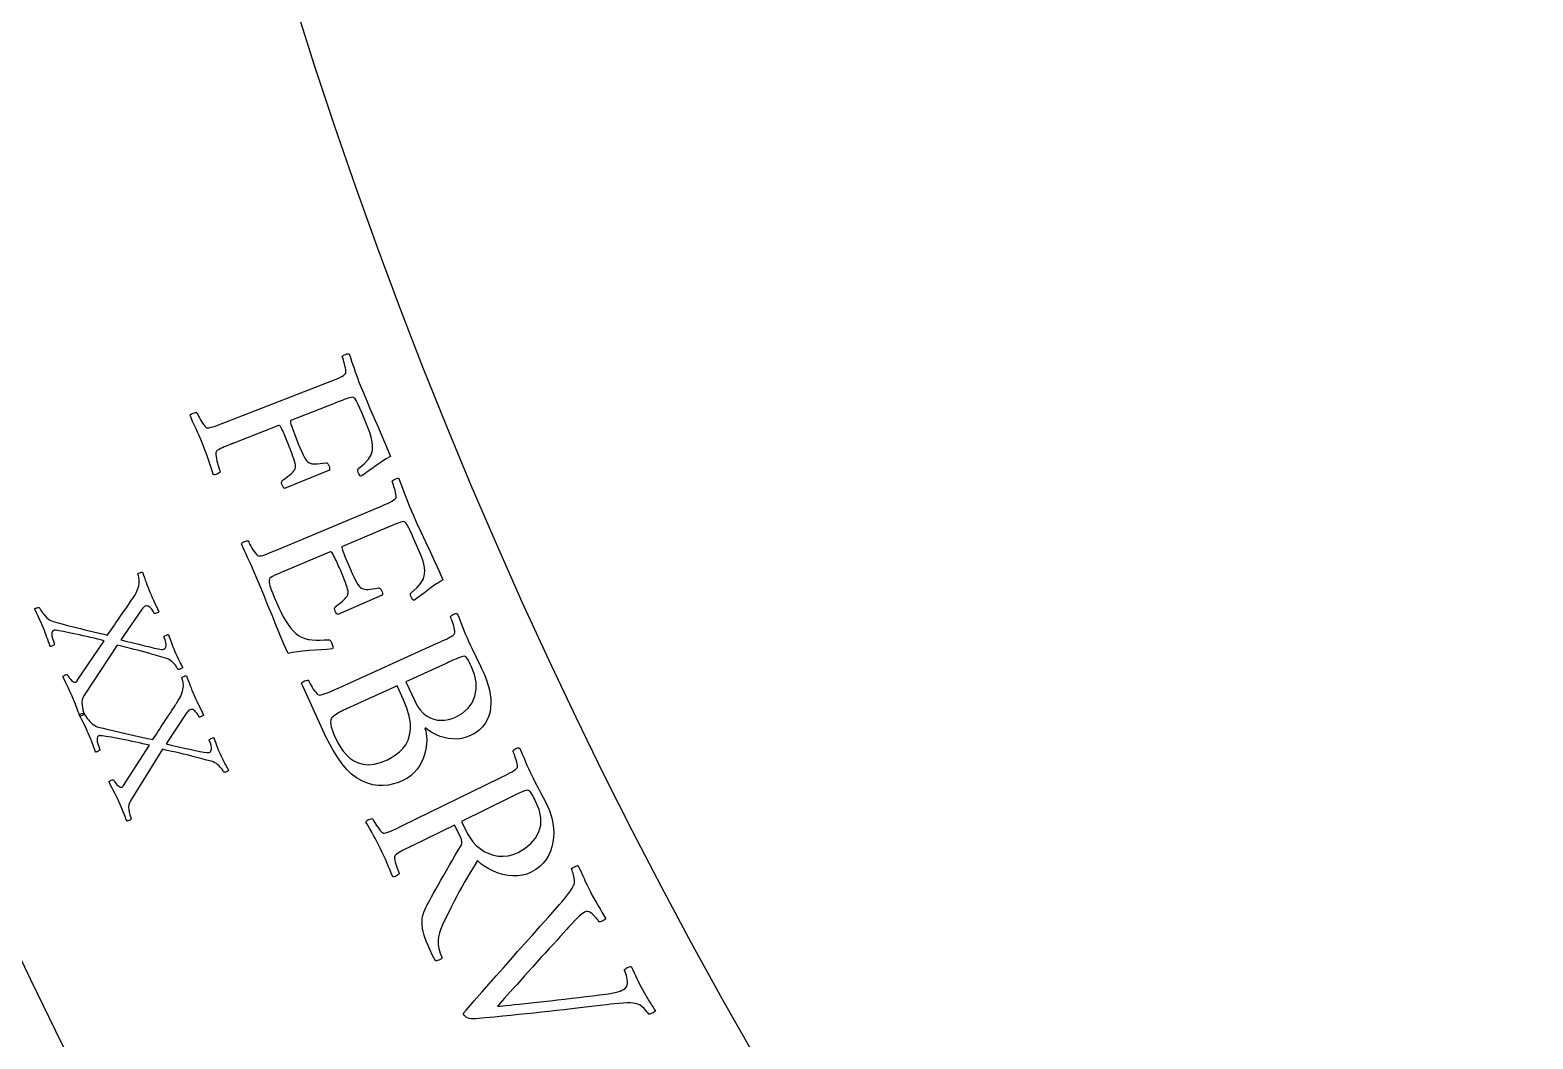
# Model space of a CAD drawing. Header units: millimetres. Extents: x -76 to 76, y -76 to 86.
# Drawn here: x -51.59 to -36.86, y -25.39 to -15.51 of the extents above; entities that cross this region are included whole.
import ezdxf

# ---------------------------------------------------------------- set-up
doc = ezdxf.new("R2010")
doc.units = ezdxf.units.MM
for name, color, linetype in [('CUT_OUTER', 1, 'Continuous'), ('ENGRAVE', 7, 'Continuous'), ('TEXT', 5, 'Continuous')]:
    doc.layers.add(name, color=color, linetype=linetype)

msp = doc.modelspace()

# ---------------------------------------------------------------- linework, layer by layer
at = {"layer": 'CUT_OUTER'}
msp.add_arc((0.0001, -0.0001), 75.9999, 179.913117, 0.0001, dxfattribs=at)
at = {"layer": 'ENGRAVE'}
for radius in [74.48, 74.48, 72.485, 68.78, 68.78, 65.854, 60.42, 60.42, 57.228, 51.3, 51.3]:
    msp.add_circle((0, 0), radius, dxfattribs=at)
at = {"layer": 'TEXT'}
for points in [[(-48.3682, -18.9563), (-48.3352, -19.039), (-48.2995, -19.1254), (-48.2611, -19.2154), (-48.2201, -19.3091), (-48.1782, -19.4042), (-48.1376, -19.4984), (-48.0981, -19.5917), (-48.0599, -19.6841), (-48.1005, -19.7081), (-48.1389, -19.7322), (-48.1752, -19.7564), (-48.2094, -19.7808), (-48.2428, -19.8053), (-48.277, -19.8297), (-48.3118, -19.8542), (-48.3474, -19.8785), (-48.3554, -19.8738), (-48.3628, -19.8664), (-48.3696, -19.8563), (-48.3756, -19.8436), (-48.3801, -19.8297), (-48.3811, -19.8184), (-48.3785, -19.8098), (-48.3724, -19.8039), (-48.317, -19.7571), (-48.2759, -19.7118), (-48.2491, -19.668), (-48.2367, -19.6256), (-48.2343, -19.5835), (-48.2379, -19.5404), (-48.2474, -19.4963), (-48.2629, -19.4512), (-48.3416, -19.2546), (-48.3451, -19.2461), (-48.3499, -19.2348), (-48.3559, -19.2206), (-48.3633, -19.2035), (-48.3715, -19.1854), (-48.3798, -19.168), (-48.3884, -19.1514), (-48.3972, -19.1356), (-48.4058, -19.122), (-48.414, -19.1124), (-48.4216, -19.1066), (-48.4288, -19.1046), (-48.4429, -19.1066), (-48.4585, -19.1099), (-48.4756, -19.1147), (-48.4943, -19.121), (-48.5138, -19.1281), (-48.5335, -19.1354), (-48.5535, -19.1431), (-48.5738, -19.151), (-48.5817, -19.1541), (-48.5887, -19.1569), (-48.5949, -19.1593), (-48.6001, -19.1614), (-49.036, -19.3332), (-49.0395, -19.3368), (-49.0407, -19.344), (-49.0394, -19.3546), (-49.0357, -19.3688), (-49.0305, -19.3851), (-49.0246, -19.4022), (-49.0181, -19.42), (-49.0109, -19.4386), (-48.9627, -19.5597), (-48.9467, -19.5988), (-48.9319, -19.633), (-48.9184, -19.6625), (-48.9061, -19.687), (-48.8943, -19.7073), (-48.8822, -19.7239), (-48.8699, -19.7367), (-48.8574, -19.7459), (-48.8439, -19.7521), (-48.8288, -19.7563), (-48.8121, -19.7585), (-48.7938, -19.7587), (-48.7732, -19.7574), (-48.7495, -19.7552), (-48.7226, -19.752), (-48.6927, -19.7479), (-48.6842, -19.7479), (-48.6763, -19.7523), (-48.6691, -19.7611), (-48.6626, -19.7742), (-48.658, -19.7876), (-48.6557, -19.7996), (-48.6558, -19.8101), (-48.6582, -19.8191), (-49.0968, -19.9978), (-49.1034, -19.9935), (-49.1098, -19.9864), (-49.1159, -19.9765), (-49.1219, -19.9636), (-49.1261, -19.9502), (-49.1271, -19.9387), (-49.125, -19.929), (-49.1197, -19.9211), (-49.0918, -19.9006), (-49.0683, -19.8826), (-49.049, -19.8673), (-49.0341, -19.8546), (-49.0225, -19.8439), (-49.0132, -19.8344), (-49.0061, -19.8262), (-49.0012, -19.8192), (-48.9979, -19.8127), (-48.9951, -19.806), (-48.993, -19.799), (-48.9915, -19.7918), (-48.9903, -19.7821), (-48.9914, -19.7689), (-48.9947, -19.7522), (-49.0004, -19.7319), (-49.0076, -19.7093), (-49.0154, -19.6859), (-49.024, -19.6615), (-49.0333, -19.6361), (-49.0428, -19.6108), (-49.0522, -19.5862), (-49.0615, -19.5624), (-49.0705, -19.5394), (-49.077, -19.5235), (-49.084, -19.5065), (-49.0915, -19.4886), (-49.0996, -19.4697), (-49.1079, -19.451), (-49.1159, -19.4338), (-49.1237, -19.4181), (-49.1312, -19.4038), (-49.1385, -19.3922), (-49.1454, -19.3846), (-49.1519, -19.381), (-49.1581, -19.3813), (-49.5963, -19.5541), (-49.5999, -19.5555), (-49.6035, -19.557), (-49.6071, -19.5584), (-49.6107, -19.5598), (-49.6143, -19.5612), (-49.6179, -19.5626), (-49.6215, -19.564), (-49.6251, -19.5655), (-49.6473, -19.5743), (-49.6684, -19.5829), (-49.6883, -19.5912), (-49.7072, -19.5992), (-49.7246, -19.6072), (-49.74, -19.6153), (-49.7534, -19.6235), (-49.765, -19.6318), (-49.769, -19.6387), (-49.771, -19.6498), (-49.7709, -19.6652), (-49.7689, -19.6849), (-49.7653, -19.7068), (-49.7607, -19.7291), (-49.7552, -19.7516), (-49.7486, -19.7745), (-49.742, -19.7955), (-49.7365, -19.8126), (-49.7321, -19.8258), (-49.7287, -19.835), (-49.733, -19.8405), (-49.7395, -19.8459), (-49.7481, -19.8514), (-49.7588, -19.8568), (-49.7699, -19.8611), (-49.7797, -19.8634), (-49.7883, -19.8636), (-49.7956, -19.8617), (-49.8079, -19.8242), (-49.8205, -19.786), (-49.8336, -19.7471), (-49.8471, -19.7075), (-49.8609, -19.6681), (-49.8746, -19.63), (-49.8883, -19.5931), (-49.9021, -19.5574), (-49.9181, -19.5176), (-49.9339, -19.4803), (-49.9496, -19.4456), (-49.9652, -19.4134), (-49.9804, -19.3819), (-49.9952, -19.3494), (-50.0094, -19.3159), (-50.0232, -19.2812), (-50.0191, -19.2749), (-50.0127, -19.2692), (-50.0039, -19.2642), (-49.9929, -19.2598), (-49.9814, -19.2565), (-49.9714, -19.2547), (-49.9629, -19.2543), (-49.956, -19.2553), (-49.9524, -19.264), (-49.9471, -19.2755), (-49.9403, -19.2899), (-49.9318, -19.3072), (-49.9222, -19.3255), (-49.9121, -19.343), (-49.9013, -19.3598), (-49.89, -19.3758), (-49.879, -19.3894), (-49.8694, -19.3987), (-49.861, -19.4039), (-49.8539, -19.4049), (-49.8367, -19.4032), (-49.8179, -19.3996), (-49.7974, -19.3941), (-49.7753, -19.3868), (-49.7518, -19.3783), (-49.7275, -19.3692), (-49.7024, -19.3597), (-49.6765, -19.3497), (-48.6762, -18.9601), (-48.6502, -18.9499), (-48.6251, -18.9398), (-48.6007, -18.9299), (-48.5771, -18.9201), (-48.5553, -18.9104), (-48.5361, -18.9004), (-48.5196, -18.8904), (-48.5057, -18.8801), (-48.5002, -18.8743), (-48.4971, -18.8649), (-48.4965, -18.8519), (-48.4983, -18.8353), (-48.5016, -18.8167), (-48.5055, -18.7979), (-48.5101, -18.7788), (-48.5152, -18.7594), (-48.5204, -18.7415), (-48.5248, -18.7266), (-48.5285, -18.7149), (-48.5316, -18.7063), (-48.5271, -18.7009), (-48.5205, -18.6956), (-48.5119, -18.6904), (-48.5011, -18.6851), (-48.49, -18.6809), (-48.4802, -18.6787), (-48.4716, -18.6785), (-48.4644, -18.6804), (-48.4521, -18.716), (-48.4401, -18.7513), (-48.4283, -18.7864), (-48.4167, -18.8212), (-48.4051, -18.8557), (-48.3932, -18.8897), (-48.3809, -18.9232), (-48.3682, -18.9563)], [(-47.8733, -20.1735), (-47.8382, -20.2553), (-47.8003, -20.3408), (-47.7597, -20.4299), (-47.7163, -20.5225), (-47.6721, -20.6165), (-47.6291, -20.7096), (-47.5873, -20.8019), (-47.5467, -20.8933), (-47.5866, -20.9183), (-47.6245, -20.9434), (-47.6602, -20.9685), (-47.6937, -20.9938), (-47.7265, -21.0191), (-47.76, -21.0444), (-47.7942, -21.0697), (-47.8292, -21.0949), (-47.8373, -21.0904), (-47.8449, -21.0832), (-47.8519, -21.0733), (-47.8583, -21.0607), (-47.8631, -21.0469), (-47.8644, -21.0357), (-47.862, -21.0271), (-47.8561, -21.021), (-47.8018, -20.9728), (-47.7619, -20.9265), (-47.7362, -20.882), (-47.7249, -20.8393), (-47.7236, -20.7972), (-47.7283, -20.7542), (-47.7389, -20.7103), (-47.7555, -20.6656), (-47.8392, -20.4711), (-47.8429, -20.4627), (-47.8479, -20.4515), (-47.8544, -20.4374), (-47.8622, -20.4206), (-47.8708, -20.4026), (-47.8796, -20.3855), (-47.8886, -20.3691), (-47.8977, -20.3535), (-47.9067, -20.3402), (-47.9151, -20.3307), (-47.9229, -20.3251), (-47.9301, -20.3234), (-47.9442, -20.3257), (-47.9597, -20.3294), (-47.9767, -20.3346), (-47.9952, -20.3414), (-48.0145, -20.3489), (-48.034, -20.3568), (-48.0538, -20.3649), (-48.0739, -20.3733), (-48.0817, -20.3767), (-48.0887, -20.3796), (-48.0948, -20.3822), (-48.0999, -20.3844), (-48.5313, -20.5672), (-48.5348, -20.5709), (-48.5358, -20.5781), (-48.5342, -20.5887), (-48.5302, -20.6028), (-48.5245, -20.619), (-48.5182, -20.6359), (-48.5112, -20.6536), (-48.5036, -20.672), (-48.4523, -20.7918), (-48.4354, -20.8305), (-48.4197, -20.8643), (-48.4054, -20.8934), (-48.3925, -20.9176), (-48.3802, -20.9376), (-48.3677, -20.9539), (-48.3551, -20.9664), (-48.3423, -20.9752), (-48.3287, -20.9811), (-48.3135, -20.985), (-48.2968, -20.9868), (-48.2785, -20.9865), (-48.2579, -20.9846), (-48.2342, -20.9818), (-48.2075, -20.978), (-48.1776, -20.9731), (-48.1691, -20.9729), (-48.1612, -20.9771), (-48.1538, -20.9856), (-48.1469, -20.9986), (-48.142, -21.0119), (-48.1394, -21.0238), (-48.1392, -21.0343), (-48.1414, -21.0434), (-48.5754, -21.2331), (-48.5821, -21.2291), (-48.5886, -21.2221), (-48.595, -21.2123), (-48.6012, -21.1996), (-48.6058, -21.1863), (-48.6071, -21.1748), (-48.6052, -21.1651), (-48.6001, -21.1571), (-48.5728, -21.1358), (-48.5497, -21.1173), (-48.5309, -21.1015), (-48.5163, -21.0884), (-48.5049, -21.0774), (-48.4958, -21.0677), (-48.489, -21.0593), (-48.4843, -21.0522), (-48.4811, -21.0456), (-48.4785, -21.0388), (-48.4766, -21.0318), (-48.4753, -21.0245), (-48.4743, -21.0149), (-48.4757, -21.0017), (-48.4795, -20.985), (-48.4857, -20.9649), (-48.4934, -20.9425), (-48.5019, -20.9192), (-48.5111, -20.8951), (-48.521, -20.87), (-48.5312, -20.8449), (-48.5412, -20.8205), (-48.551, -20.797), (-48.5607, -20.7742), (-48.5675, -20.7584), (-48.5749, -20.7417), (-48.5829, -20.724), (-48.5915, -20.7053), (-48.6002, -20.6868), (-48.6087, -20.6698), (-48.6169, -20.6543), (-48.6248, -20.6402), (-48.6323, -20.6288), (-48.6394, -20.6214), (-48.646, -20.6179), (-48.6522, -20.6184), (-49.093, -20.8053), (-49.0957, -20.8064), (-49.099, -20.8078), (-49.1028, -20.8094), (-49.1072, -20.8113), (-49.125, -20.8189), (-49.145, -20.8277), (-49.1674, -20.8376), (-49.1921, -20.8486), (-49.2149, -20.8596), (-49.2316, -20.8692), (-49.2422, -20.8775), (-49.2468, -20.8845), (-49.2489, -20.9003), (-49.2488, -20.9167), (-49.2466, -20.9338), (-49.2421, -20.9515), (-49.2352, -20.9719), (-49.2258, -20.9971), (-49.2138, -21.0269), (-49.1993, -21.0615), (-49.1512, -21.1735), (-49.1323, -21.2146), (-49.1114, -21.2545), (-49.0885, -21.2931), (-49.0636, -21.3306), (-49.0378, -21.3649), (-49.012, -21.3943), (-48.9862, -21.4187), (-48.9605, -21.4382), (-48.9308, -21.456), (-48.8988, -21.4691), (-48.8644, -21.4777), (-48.8276, -21.4816), (-48.789, -21.4828), (-48.7492, -21.4831), (-48.7083, -21.4825), (-48.6661, -21.481), (-48.6582, -21.4821), (-48.6508, -21.4869), (-48.6439, -21.4955), (-48.6374, -21.5077), (-48.6297, -21.5276), (-48.6253, -21.5447), (-48.6242, -21.559), (-48.6265, -21.5706), (-48.6818, -21.5749), (-48.7388, -21.5791), (-48.7977, -21.5832), (-48.8584, -21.5871), (-48.9174, -21.5918), (-48.971, -21.5982), (-49.0193, -21.6063), (-49.0623, -21.6161), (-49.1032, -21.5222), (-49.1432, -21.4282), (-49.1824, -21.3342), (-49.2206, -21.2402), (-49.2599, -21.1433), (-49.3021, -21.0405), (-49.3472, -20.932), (-49.3952, -20.8177), (-49.4121, -20.7781), (-49.4286, -20.7408), (-49.4445, -20.7058), (-49.4601, -20.673), (-49.4753, -20.641), (-49.4903, -20.6082), (-49.505, -20.5746), (-49.5196, -20.5402), (-49.5156, -20.5338), (-49.5093, -20.5279), (-49.5007, -20.5227), (-49.4898, -20.518), (-49.4784, -20.5144), (-49.4684, -20.5124), (-49.46, -20.5117), (-49.453, -20.5126), (-49.4492, -20.5212), (-49.4436, -20.5326), (-49.4364, -20.5468), (-49.4275, -20.5638), (-49.4175, -20.5819), (-49.4069, -20.5992), (-49.3957, -20.6157), (-49.384, -20.6314), (-49.3727, -20.6447), (-49.3628, -20.6538), (-49.3543, -20.6588), (-49.3471, -20.6596), (-49.3301, -20.6574), (-49.3114, -20.6534), (-49.291, -20.6474), (-49.269, -20.6395), (-49.2458, -20.6304), (-49.2218, -20.6207), (-49.1969, -20.6106), (-49.1712, -20.5999), (-48.1811, -20.1851), (-48.1554, -20.1743), (-48.1305, -20.1636), (-48.1064, -20.153), (-48.0831, -20.1427), (-48.0615, -20.1323), (-48.0426, -20.1219), (-48.0263, -20.1114), (-48.0127, -20.1009), (-48.0073, -20.0949), (-48.0045, -20.0855), (-48.0042, -20.0724), (-48.0064, -20.0559), (-48.0102, -20.0374), (-48.0146, -20.0187), (-48.0196, -19.9997), (-48.0253, -19.9804), (-48.0308, -19.9626), (-48.0357, -19.9479), (-48.0397, -19.9363), (-48.043, -19.9278), (-48.0386, -19.9223), (-48.0322, -19.9168), (-48.0237, -19.9113), (-48.0131, -19.9058), (-48.002, -19.9013), (-47.9922, -19.8989), (-47.9837, -19.8985), (-47.9764, -19.9001), (-47.9632, -19.9354), (-47.9503, -19.9704), (-47.9377, -20.0052), (-47.9252, -20.0397), (-47.9128, -20.0739), (-47.8999, -20.1076), (-47.8868, -20.1408), (-47.8733, -20.1735)], [(-50.4174, -21.014), (-50.4058, -21.0415), (-50.3943, -21.0677), (-50.383, -21.0925), (-50.3719, -21.1161), (-50.361, -21.1389), (-50.3503, -21.1616), (-50.3397, -21.1841), (-50.3293, -21.2064), (-50.3327, -21.2095), (-50.3378, -21.2128), (-50.3447, -21.2163), (-50.3533, -21.2202), (-50.3618, -21.2233), (-50.3682, -21.2246), (-50.3726, -21.2242), (-50.3749, -21.222), (-50.3777, -21.2159), (-50.3817, -21.2087), (-50.3866, -21.2004), (-50.3927, -21.1909), (-50.3995, -21.1811), (-50.4071, -21.1721), (-50.4152, -21.1638), (-50.424, -21.1562), (-50.4332, -21.1505), (-50.4427, -21.1476), (-50.4525, -21.1476), (-50.4627, -21.1504), (-50.4716, -21.1555), (-50.4809, -21.1636), (-50.4906, -21.1745), (-50.5007, -21.1884), (-50.7012, -21.4816), (-50.6408, -21.4962), (-50.5821, -21.5106), (-50.5252, -21.5248), (-50.4699, -21.5386), (-50.4187, -21.5512), (-50.3739, -21.5613), (-50.3355, -21.5691), (-50.3034, -21.5745), (-50.2985, -21.5749), (-50.2939, -21.5748), (-50.2895, -21.5742), (-50.2853, -21.5732), (-50.2816, -21.572), (-50.2787, -21.571), (-50.2767, -21.5703), (-50.2755, -21.5699), (-50.2703, -21.5663), (-50.2657, -21.5601), (-50.2616, -21.5515), (-50.2583, -21.5404), (-50.2573, -21.5256), (-50.2604, -21.5059), (-50.2678, -21.4813), (-50.2793, -21.4518), (-50.2784, -21.4489), (-50.2752, -21.4456), (-50.2697, -21.442), (-50.2619, -21.4379), (-50.2536, -21.4342), (-50.2463, -21.4315), (-50.24, -21.4298), (-50.2349, -21.4291), (-50.2271, -21.4517), (-50.2197, -21.473), (-50.2127, -21.493), (-50.2062, -21.5116), (-50.1995, -21.53), (-50.1922, -21.5491), (-50.1842, -21.569), (-50.1755, -21.5896), (-50.1631, -21.6179), (-50.1513, -21.6436), (-50.1401, -21.6669), (-50.1294, -21.6876), (-50.1196, -21.7063), (-50.1107, -21.7233), (-50.1028, -21.7387), (-50.0958, -21.7523), (-50.0989, -21.7554), (-50.1033, -21.7586), (-50.1091, -21.7621), (-50.1161, -21.7658), (-50.1236, -21.7689), (-50.1305, -21.7704), (-50.1369, -21.7705), (-50.1428, -21.7691), (-50.1449, -21.7649), (-50.1484, -21.7588), (-50.1534, -21.7507), (-50.1599, -21.7405), (-50.1678, -21.7293), (-50.1771, -21.718), (-50.1879, -21.7066), (-50.2001, -21.6951), (-50.2137, -21.6843), (-50.2286, -21.6749), (-50.245, -21.6669), (-50.2627, -21.6603), (-50.309, -21.6472), (-50.3522, -21.6349), (-50.3921, -21.6233), (-50.4289, -21.6126), (-50.4642, -21.6025), (-50.4995, -21.5927), (-50.535, -21.5832), (-50.5704, -21.5741), (-50.6076, -21.5649), (-50.6481, -21.5549), (-50.6919, -21.5442), (-50.7391, -21.5328), (-51.0639, -22.03), (-51.0739, -22.0492), (-51.0802, -22.0703), (-51.0828, -22.0934), (-51.0818, -22.1185), (-51.0783, -22.1436), (-51.0734, -22.167), (-51.0672, -22.1886), (-51.0596, -22.2084), (-51.0625, -22.2121), (-51.0672, -22.2157), (-51.0735, -22.2193), (-51.0815, -22.2227), (-51.0894, -22.2256), (-51.0957, -22.2277), (-51.1002, -22.2289), (-51.103, -22.2292), (-51.1111, -22.2064), (-51.1186, -22.1852), (-51.1255, -22.1656), (-51.1318, -22.1476), (-51.1384, -22.1297), (-51.146, -22.11), (-51.1546, -22.0888), (-51.1644, -22.0658), (-51.1781, -22.0344), (-51.1912, -22.0052), (-51.2036, -21.9782), (-51.2155, -21.9535), (-51.2275, -21.9288), (-51.2405, -21.902), (-51.2545, -21.8732), (-51.2695, -21.8423), (-51.2667, -21.8379), (-51.2621, -21.8335), (-51.2555, -21.8293), (-51.2469, -21.8252), (-51.2385, -21.8221), (-51.2321, -21.8208), (-51.2277, -21.8212), (-51.2253, -21.8235), (-51.2226, -21.8289), (-51.2188, -21.8355), (-51.2137, -21.8433), (-51.2074, -21.8524), (-51.2001, -21.8618), (-51.1924, -21.8706), (-51.184, -21.8788), (-51.1751, -21.8864), (-51.1662, -21.8925), (-51.1578, -21.8959), (-51.1499, -21.8967), (-51.1425, -21.895), (-51.1408, -21.8941), (-51.139, -21.8928), (-51.137, -21.8911), (-51.1348, -21.8889), (-51.1328, -21.8865), (-51.131, -21.8842), (-51.1296, -21.8819), (-51.1285, -21.8796), (-50.8654, -21.4898), (-50.8964, -21.4821), (-50.929, -21.4742), (-50.9632, -21.4661), (-50.999, -21.4579), (-51.0353, -21.4496), (-51.0712, -21.4415), (-51.1067, -21.4336), (-51.1418, -21.4258), (-51.1756, -21.4184), (-51.2072, -21.4117), (-51.2367, -21.4057), (-51.264, -21.4005), (-51.2882, -21.396), (-51.3083, -21.3924), (-51.3243, -21.3896), (-51.3363, -21.3877), (-51.3384, -21.3875), (-51.3411, -21.3874), (-51.3442, -21.3871), (-51.3478, -21.3869), (-51.3516, -21.3869), (-51.3555, -21.3873), (-51.3594, -21.3882), (-51.3633, -21.3896), (-51.3696, -21.3942), (-51.3742, -21.4021), (-51.3771, -21.4132), (-51.3782, -21.4276), (-51.3768, -21.4457), (-51.3718, -21.4679), (-51.3634, -21.4943), (-51.3515, -21.5248), (-51.3545, -21.5286), (-51.359, -21.5324), (-51.3652, -21.5363), (-51.3729, -21.5404), (-51.3807, -21.5438), (-51.3868, -21.546), (-51.3914, -21.5469), (-51.3945, -21.5466), (-51.402, -21.5244), (-51.4097, -21.502), (-51.4175, -21.4794), (-51.4256, -21.4567), (-51.4338, -21.4341), (-51.4422, -21.4117), (-51.4508, -21.3897), (-51.4597, -21.3681), (-51.4719, -21.3389), (-51.4836, -21.3121), (-51.4946, -21.2876), (-51.505, -21.2654), (-51.5152, -21.2442), (-51.5256, -21.2226), (-51.5364, -21.2006), (-51.5473, -21.1783), (-51.5433, -21.1752), (-51.538, -21.1724), (-51.5312, -21.1698), (-51.5231, -21.1674), (-51.5151, -21.1655), (-51.5089, -21.1641), (-51.5044, -21.1634), (-51.5016, -21.1632), (-51.4992, -21.1679), (-51.4949, -21.1756), (-51.4884, -21.1863), (-51.48, -21.2), (-51.4697, -21.2153), (-51.4581, -21.2306), (-51.4449, -21.2461), (-51.4304, -21.2616), (-51.4148, -21.2759), (-51.3986, -21.2874), (-51.3818, -21.2962), (-51.3643, -21.3024), (-51.3151, -21.3156), (-51.2681, -21.3281), (-51.2233, -21.3398), (-51.1806, -21.3508), (-51.139, -21.3612), (-51.0973, -21.3715), (-51.0556, -21.3817), (-51.0138, -21.3916), (-50.9711, -21.4018), (-50.9267, -21.4124), (-50.8805, -21.4235), (-50.8326, -21.4352), (-50.8214, -21.4195), (-50.8091, -21.4019), (-50.7957, -21.3823), (-50.7811, -21.3607), (-50.7657, -21.3379), (-50.7499, -21.3147), (-50.7337, -21.2912), (-50.717, -21.2672), (-50.7005, -21.2434), (-50.6846, -21.2204), (-50.6693, -21.198), (-50.6546, -21.1765), (-50.6408, -21.1562), (-50.6284, -21.1379), (-50.6172, -21.1215), (-50.6073, -21.107), (-50.5992, -21.0952), (-50.5935, -21.0867), (-50.59, -21.0817), (-50.5888, -21.08), (-50.5745, -21.0595), (-50.5622, -21.0402), (-50.5519, -21.0221), (-50.5438, -21.0052), (-50.5371, -20.9885), (-50.5315, -20.9709), (-50.5269, -20.9526), (-50.5234, -20.9334), (-50.5218, -20.9205), (-50.5215, -20.9072), (-50.5223, -20.8936), (-50.5242, -20.8797), (-50.5268, -20.8665), (-50.5295, -20.8551), (-50.5323, -20.8454), (-50.5352, -20.8375), (-50.5351, -20.8343), (-50.5323, -20.8308), (-50.5269, -20.8272), (-50.5187, -20.8234), (-50.5098, -20.8202), (-50.5022, -20.8184), (-50.4958, -20.8181), (-50.4907, -20.8192), (-50.4804, -20.8467), (-50.471, -20.8721), (-50.4625, -20.8955), (-50.4549, -20.917), (-50.4473, -20.9384), (-50.4385, -20.9617), (-50.4285, -20.9869), (-50.4174, -21.014)], [(-47.1453, -21.8084), (-47.1288, -21.8469), (-47.1142, -21.8869), (-47.1015, -21.9286), (-47.0907, -21.9718), (-47.0825, -22.0156), (-47.0777, -22.0588), (-47.0763, -22.1017), (-47.0782, -22.144), (-47.0843, -22.1854), (-47.0951, -22.2252), (-47.1108, -22.2634), (-47.1312, -22.3002), (-47.1573, -22.3345), (-47.1899, -22.3657), (-47.229, -22.3937), (-47.2746, -22.4185), (-47.3178, -22.4359), (-47.3613, -22.4473), (-47.4052, -22.4527), (-47.4494, -22.4521), (-47.4927, -22.4469), (-47.5335, -22.4384), (-47.572, -22.4266), (-47.6081, -22.4116), (-47.6408, -22.395), (-47.6691, -22.3786), (-47.693, -22.3624), (-47.7126, -22.3465), (-47.7161, -22.345), (-47.7189, -22.3452), (-47.7208, -22.3471), (-47.7219, -22.3508), (-47.7144, -22.3737), (-47.7089, -22.3997), (-47.7056, -22.4289), (-47.7043, -22.4611), (-47.7054, -22.4954), (-47.7094, -22.5309), (-47.7162, -22.5676), (-47.7257, -22.6055), (-47.7385, -22.6434), (-47.7549, -22.6799), (-47.7749, -22.7152), (-47.7985, -22.7493), (-47.826, -22.781), (-47.8576, -22.8094), (-47.8932, -22.8344), (-47.933, -22.856), (-47.9819, -22.8768), (-48.0311, -22.8925), (-48.0806, -22.9031), (-48.1304, -22.9086), (-48.1809, -22.9081), (-48.2326, -22.9004), (-48.2856, -22.8855), (-48.3399, -22.8634), (-48.392, -22.8339), (-48.442, -22.7955), (-48.4899, -22.7482), (-48.5357, -22.6919), (-48.5789, -22.6305), (-48.6187, -22.5679), (-48.6552, -22.5042), (-48.6885, -22.4392), (-48.9302, -21.9071), (-48.9265, -21.9005), (-48.9204, -21.8945), (-48.9119, -21.889), (-48.9011, -21.8841), (-48.8898, -21.8802), (-48.8799, -21.8778), (-48.8715, -21.8769), (-48.8645, -21.8776), (-48.8604, -21.8861), (-48.8546, -21.8974), (-48.847, -21.9114), (-48.8376, -21.9281), (-48.827, -21.9459), (-48.816, -21.9628), (-48.8044, -21.979), (-48.7922, -21.9945), (-48.7805, -22.0074), (-48.7704, -22.0163), (-48.7617, -22.021), (-48.7546, -22.0216), (-48.7376, -22.0189), (-48.719, -22.0144), (-48.6988, -22.0078), (-48.677, -21.9993), (-48.6541, -21.9896), (-48.6303, -21.9793), (-48.6057, -21.9684), (-48.5803, -21.957), (-47.6022, -21.5149), (-47.5768, -21.5034), (-47.5522, -21.492), (-47.5283, -21.4808), (-47.5053, -21.4698), (-47.4841, -21.4589), (-47.4654, -21.4479), (-47.4494, -21.437), (-47.4361, -21.426), (-47.4309, -21.42), (-47.4283, -21.4104), (-47.4284, -21.3974), (-47.4311, -21.3809), (-47.4354, -21.3625), (-47.4403, -21.3439), (-47.4459, -21.3251), (-47.4521, -21.306), (-47.4581, -21.2884), (-47.4633, -21.2738), (-47.4677, -21.2623), (-47.4712, -21.2538), (-47.467, -21.2483), (-47.4607, -21.2426), (-47.4524, -21.2369), (-47.4419, -21.2311), (-47.431, -21.2263), (-47.4213, -21.2236), (-47.4128, -21.2229), (-47.4054, -21.2244), (-47.3913, -21.2593), (-47.3774, -21.2939), (-47.3638, -21.3283), (-47.3504, -21.3625), (-47.337, -21.3963), (-47.3233, -21.4296), (-47.3092, -21.4624), (-47.2948, -21.4948), (-47.2792, -21.5285), (-47.2629, -21.5632), (-47.2457, -21.599), (-47.2276, -21.6357), (-47.2086, -21.6744), (-47.1886, -21.7161), (-47.1675, -21.7608), (-47.1453, -21.8084)], [(-47.9088, -21.8916), (-47.8225, -22.0795), (-47.7976, -22.1268), (-47.77, -22.167), (-47.7397, -22.1998), (-47.7066, -22.2254), (-47.6718, -22.2446), (-47.6362, -22.2583), (-47.5998, -22.2665), (-47.5626, -22.2692), (-47.5256, -22.2672), (-47.4898, -22.2614), (-47.4553, -22.2518), (-47.4221, -22.2384), (-47.3534, -22.199), (-47.2989, -22.1517), (-47.2585, -22.0966), (-47.2322, -22.0337), (-47.2199, -21.9655), (-47.2213, -21.8946), (-47.2365, -21.821), (-47.2655, -21.7445), (-47.271, -21.7329), (-47.278, -21.7188), (-47.2866, -21.702), (-47.2967, -21.6826), (-47.3075, -21.6646), (-47.3179, -21.6518), (-47.3281, -21.6442), (-47.338, -21.6419), (-47.3501, -21.6437), (-47.3645, -21.6474), (-47.3812, -21.653), (-47.4002, -21.6606), (-47.4207, -21.6693), (-47.4416, -21.6785), (-47.4631, -21.688), (-47.4851, -21.698), (-47.4896, -21.7), (-47.4938, -21.702), (-47.4978, -21.7038), (-47.5014, -21.7055), (-47.505, -21.7071), (-47.5085, -21.7087), (-47.512, -21.7103), (-47.5155, -21.7119)], [(-49.9827, -22.0279), (-49.9706, -22.0551), (-49.9586, -22.081), (-49.9468, -22.1057), (-49.9352, -22.129), (-49.9239, -22.1516), (-49.9127, -22.174), (-49.9017, -22.1963), (-49.8908, -22.2185), (-49.8941, -22.2216), (-49.8992, -22.225), (-49.906, -22.2287), (-49.9145, -22.2327), (-49.9229, -22.236), (-49.9293, -22.2375), (-49.9337, -22.2371), (-49.9361, -22.2349), (-49.939, -22.2289), (-49.9431, -22.2218), (-49.9482, -22.2136), (-49.9545, -22.2042), (-49.9615, -22.1946), (-49.9692, -22.1857), (-49.9775, -22.1776), (-49.9864, -22.1702), (-49.9958, -22.1646), (-50.0054, -22.1619), (-50.0152, -22.1621), (-50.0253, -22.1652), (-50.0341, -22.1705), (-50.0432, -22.1787), (-50.0527, -22.1898), (-50.0625, -22.2039), (-50.257, -22.501), (-50.1964, -22.5145), (-50.1374, -22.5277), (-50.0802, -22.5407), (-50.0247, -22.5534), (-49.9732, -22.565), (-49.9282, -22.5742), (-49.8896, -22.5812), (-49.8574, -22.5859), (-49.8526, -22.5862), (-49.848, -22.586), (-49.8436, -22.5854), (-49.8394, -22.5842), (-49.8357, -22.583), (-49.8328, -22.582), (-49.8308, -22.5812), (-49.8296, -22.5808), (-49.8245, -22.577), (-49.82, -22.5708), (-49.8162, -22.5621), (-49.813, -22.5509), (-49.8123, -22.5361), (-49.8159, -22.5164), (-49.8238, -22.492), (-49.8359, -22.4628), (-49.835, -22.4599), (-49.8319, -22.4565), (-49.8264, -22.4528), (-49.8188, -22.4485), (-49.8105, -22.4446), (-49.8032, -22.4418), (-49.797, -22.44), (-49.7919, -22.4392), (-49.7836, -22.4616), (-49.7758, -22.4828), (-49.7684, -22.5026), (-49.7615, -22.5211), (-49.7545, -22.5393), (-49.7468, -22.5583), (-49.7384, -22.578), (-49.7293, -22.5984), (-49.7163, -22.6265), (-49.704, -22.652), (-49.6923, -22.675), (-49.6813, -22.6955), (-49.671, -22.714), (-49.6618, -22.7308), (-49.6536, -22.746), (-49.6463, -22.7596), (-49.6494, -22.7626), (-49.6537, -22.766), (-49.6594, -22.7696), (-49.6664, -22.7734), (-49.6738, -22.7766), (-49.6806, -22.7783), (-49.687, -22.7785), (-49.693, -22.7772), (-49.6951, -22.7731), (-49.6988, -22.7671), (-49.7039, -22.759), (-49.7106, -22.749), (-49.7187, -22.7379), (-49.7283, -22.7268), (-49.7393, -22.7157), (-49.7517, -22.7045), (-49.7655, -22.6939), (-49.7807, -22.6849), (-49.7972, -22.6772), (-49.8151, -22.6709), (-49.8616, -22.6588), (-49.905, -22.6473), (-49.9452, -22.6366), (-49.9822, -22.6266), (-50.0177, -22.6171), (-50.0532, -22.6081), (-50.0888, -22.5993), (-50.1245, -22.591), (-50.1618, -22.5825), (-50.2025, -22.5733), (-50.2465, -22.5635), (-50.2939, -22.5531), (-50.6086, -23.0567), (-50.6182, -23.0761), (-50.6241, -23.0974), (-50.6262, -23.1205), (-50.6247, -23.1455), (-50.6207, -23.1706), (-50.6153, -23.1938), (-50.6087, -23.2153), (-50.6007, -23.235), (-50.6036, -23.2388), (-50.6081, -23.2425), (-50.6144, -23.2461), (-50.6223, -23.2497), (-50.6302, -23.2528), (-50.6364, -23.255), (-50.6409, -23.2563), (-50.6436, -23.2566), (-50.6522, -23.234), (-50.6601, -23.2129), (-50.6674, -23.1935), (-50.6741, -23.1757), (-50.681, -23.1579), (-50.689, -23.1384), (-50.6981, -23.1173), (-50.7083, -23.0945), (-50.7227, -23.0634), (-50.7363, -23.0345), (-50.7493, -23.0078), (-50.7617, -22.9832), (-50.7742, -22.9588), (-50.7878, -22.9323), (-50.8024, -22.9038), (-50.818, -22.8732), (-50.8153, -22.8687), (-50.8107, -22.8643), (-50.8042, -22.8599), (-50.7957, -22.8557), (-50.7874, -22.8524), (-50.781, -22.8509), (-50.7765, -22.8513), (-50.7741, -22.8535), (-50.7714, -22.8588), (-50.7674, -22.8654), (-50.7621, -22.8731), (-50.7556, -22.8821), (-50.7482, -22.8913), (-50.7403, -22.8999), (-50.7317, -22.908), (-50.7227, -22.9154), (-50.7136, -22.9213), (-50.7052, -22.9245), (-50.6972, -22.9252), (-50.6899, -22.9233), (-50.6883, -22.9224), (-50.6865, -22.921), (-50.6845, -22.9193), (-50.6824, -22.9171), (-50.6804, -22.9147), (-50.6787, -22.9123), (-50.6773, -22.91), (-50.6763, -22.9077), (-50.421, -22.5126), (-50.4522, -22.5055), (-50.485, -22.4983), (-50.5193, -22.4909), (-50.5552, -22.4834), (-50.5917, -22.4759), (-50.6278, -22.4685), (-50.6635, -22.4613), (-50.6987, -22.4542), (-50.7326, -22.4475), (-50.7644, -22.4414), (-50.794, -22.436), (-50.8214, -22.4313), (-50.8457, -22.4274), (-50.8658, -22.4241), (-50.8819, -22.4217), (-50.8939, -22.42), (-50.8961, -22.4199), (-50.8987, -22.4198), (-50.9018, -22.4196), (-50.9054, -22.4195), (-50.9093, -22.4195), (-50.9131, -22.42), (-50.917, -22.421), (-50.9209, -22.4225), (-50.9271, -22.4272), (-50.9315, -22.4352), (-50.9342, -22.4464), (-50.935, -22.4608), (-50.9332, -22.4788), (-50.9278, -22.5009), (-50.9189, -22.5272), (-50.9064, -22.5574), (-50.9092, -22.5613), (-50.9137, -22.5652), (-50.9198, -22.5692), (-50.9274, -22.5734), (-50.9351, -22.577), (-50.9413, -22.5793), (-50.9458, -22.5803), (-50.9489, -22.5801), (-50.9569, -22.558), (-50.965, -22.5358), (-50.9733, -22.5134), (-50.9818, -22.4908), (-50.9905, -22.4683), (-50.9993, -22.4462), (-51.0084, -22.4244), (-51.0177, -22.4029), (-51.0305, -22.374), (-51.0427, -22.3474), (-51.0542, -22.3231), (-51.065, -22.3012), (-51.0757, -22.2801), (-51.0866, -22.2588), (-51.0977, -22.237), (-51.1091, -22.2149), (-51.1052, -22.2118), (-51.0999, -22.2088), (-51.0932, -22.2061), (-51.0851, -22.2036), (-51.0772, -22.2015), (-51.071, -22.2), (-51.0665, -22.1992), (-51.0637, -22.199), (-51.0613, -22.2036), (-51.0567, -22.2112), (-51.0501, -22.2218), (-51.0413, -22.2353), (-51.0308, -22.2503), (-51.0188, -22.2655), (-51.0054, -22.2806), (-50.9905, -22.2959), (-50.9747, -22.3098), (-50.9582, -22.321), (-50.9412, -22.3295), (-50.9237, -22.3353), (-50.8742, -22.3475), (-50.827, -22.3591), (-50.7819, -22.3699), (-50.739, -22.38), (-50.6972, -22.3896), (-50.6553, -22.3991), (-50.6134, -22.4083), (-50.5714, -22.4175), (-50.5285, -22.4267), (-50.4839, -22.4364), (-50.4375, -22.4466), (-50.3893, -22.4573), (-50.3785, -22.4414), (-50.3666, -22.4236), (-50.3535, -22.4037), (-50.3394, -22.3818), (-50.3245, -22.3587), (-50.3091, -22.3352), (-50.2934, -22.3113), (-50.2772, -22.2871), (-50.2612, -22.2629), (-50.2457, -22.2396), (-50.2308, -22.2169), (-50.2166, -22.1951), (-50.2033, -22.1745), (-50.1912, -22.156), (-50.1803, -22.1393), (-50.1708, -22.1247), (-50.1629, -22.1127), (-50.1573, -22.1041), (-50.1539, -22.099), (-50.1528, -22.0973), (-50.1389, -22.0765), (-50.127, -22.0569), (-50.1171, -22.0386), (-50.1093, -22.0216), (-50.103, -22.0048), (-50.0977, -21.9871), (-50.0935, -21.9687), (-50.0903, -21.9494), (-50.089, -21.9364), (-50.0889, -21.9232), (-50.09, -21.9096), (-50.0923, -21.8957), (-50.0951, -21.8826), (-50.0981, -21.8712), (-50.101, -21.8616), (-50.1041, -21.8538), (-50.1041, -21.8505), (-50.1014, -21.8471), (-50.096, -21.8433), (-50.0879, -21.8393), (-50.0791, -21.8359), (-50.0715, -21.834), (-50.0651, -21.8336), (-50.06, -21.8346), (-50.0491, -21.8618), (-50.0392, -21.8871), (-50.0302, -21.9103), (-50.0223, -21.9316), (-50.0142, -21.9528), (-50.0049, -21.9759), (-49.9944, -22.001), (-49.9827, -22.0279)], [(-47.9955, -21.9312), (-48.4918, -22.158), (-48.5011, -22.1623), (-48.5125, -22.1678), (-48.526, -22.1744), (-48.5416, -22.1822), (-48.558, -22.1907), (-48.5738, -22.1994), (-48.5889, -22.2083), (-48.6033, -22.2175), (-48.6161, -22.2264), (-48.6261, -22.2343), (-48.6333, -22.2413), (-48.6377, -22.2475), (-48.644, -22.2675), (-48.6464, -22.2889), (-48.645, -22.3115), (-48.6399, -22.3355), (-48.6319, -22.3609), (-48.622, -22.3882), (-48.6102, -22.4173), (-48.5965, -22.4482), (-48.5748, -22.4908), (-48.5501, -22.5315), (-48.5224, -22.5701), (-48.4916, -22.6068), (-48.4571, -22.6395), (-48.4182, -22.6659), (-48.3749, -22.6861), (-48.3272, -22.7), (-48.275, -22.7055), (-48.218, -22.7001), (-48.1564, -22.6839), (-48.09, -22.6569), (-48.0483, -22.6348), (-48.0092, -22.6089), (-47.9727, -22.5793), (-47.9389, -22.546), (-47.9097, -22.5079), (-47.8874, -22.4641), (-47.8718, -22.4144), (-47.863, -22.359), (-47.8633, -22.2971), (-47.875, -22.228), (-47.8981, -22.1518), (-47.9326, -22.0683)], [(-46.5183, -23.1156), (-46.5013, -23.1538), (-46.4871, -23.1942), (-46.4757, -23.2368), (-46.4672, -23.2814), (-46.4619, -23.3271), (-46.4603, -23.3727), (-46.4622, -23.4182), (-46.4678, -23.4637), (-46.4774, -23.5082), (-46.4917, -23.5511), (-46.5106, -23.5923), (-46.5341, -23.6318), (-46.5628, -23.6687), (-46.597, -23.702), (-46.6367, -23.7319), (-46.6821, -23.7582), (-46.7234, -23.7757), (-46.7669, -23.7874), (-46.8126, -23.7933), (-46.8606, -23.7933), (-46.9094, -23.7882), (-46.9574, -23.7788), (-47.0048, -23.765), (-47.0514, -23.747), (-47.0959, -23.7253), (-47.1366, -23.7008), (-47.1737, -23.6736), (-47.2071, -23.6436), (-47.2408, -23.6973), (-47.2728, -23.7495), (-47.3029, -23.8002), (-47.3313, -23.8494), (-47.3586, -23.898), (-47.3854, -23.9472), (-47.4117, -23.9969), (-47.4376, -24.0472), (-47.4638, -24.0992), (-47.4912, -24.154), (-47.5199, -24.2117), (-47.5498, -24.2723), (-47.5672, -24.3124), (-47.5802, -24.3514), (-47.5885, -24.3895), (-47.5923, -24.4264), (-47.5911, -24.4644), (-47.5844, -24.5051), (-47.5723, -24.5487), (-47.5546, -24.5952), (-47.5583, -24.6018), (-47.5648, -24.6077), (-47.5742, -24.613), (-47.5865, -24.6175), (-47.5989, -24.6212), (-47.6086, -24.6238), (-47.6156, -24.6254), (-47.6198, -24.626), (-47.6473, -24.5716), (-47.6713, -24.5213), (-47.6917, -24.4754), (-47.7087, -24.4336), (-47.7224, -24.3964), (-47.7331, -24.364), (-47.7407, -24.3365), (-47.7453, -24.3138), (-47.7466, -24.2984), (-47.7477, -24.2801), (-47.7487, -24.2587), (-47.7496, -24.2345), (-47.7484, -24.2078), (-47.7431, -24.1796), (-47.7338, -24.1496), (-47.7205, -24.118), (-47.7134, -24.1039), (-47.7035, -24.0847), (-47.6906, -24.0605), (-47.675, -24.0312), (-47.6568, -23.9978), (-47.6367, -23.9613), (-47.6145, -23.9216), (-47.5903, -23.8787), (-47.5646, -23.8336), (-47.538, -23.787), (-47.5105, -23.7389), (-47.4821, -23.6893), (-47.4534, -23.6394), (-47.4247, -23.5903), (-47.3961, -23.5421), (-47.3676, -23.4947), (-47.3611, -23.4775), (-47.3599, -23.458), (-47.3643, -23.4362), (-47.374, -23.4121), (-47.4317, -23.295), (-47.8523, -23.5015), (-47.8557, -23.5032), (-47.8592, -23.5049), (-47.8627, -23.5066), (-47.8661, -23.5083), (-47.8696, -23.51), (-47.8731, -23.5117), (-47.8765, -23.5134), (-47.88, -23.5151), (-47.9014, -23.5257), (-47.9217, -23.536), (-47.941, -23.5459), (-47.9591, -23.5554), (-47.9758, -23.5648), (-47.9905, -23.5741), (-48.0032, -23.5833), (-48.0141, -23.5925), (-48.0177, -23.5994), (-48.0193, -23.6096), (-48.0189, -23.6231), (-48.0165, -23.64), (-48.0126, -23.6587), (-48.0077, -23.6776), (-48.0018, -23.6967), (-47.9948, -23.716), (-47.9878, -23.7339), (-47.9819, -23.7487), (-47.9769, -23.7604), (-47.973, -23.7689), (-47.9769, -23.7747), (-47.9829, -23.7807), (-47.991, -23.7868), (-48.0012, -23.793), (-48.0119, -23.7983), (-48.0215, -23.8013), (-48.0301, -23.8022), (-48.0375, -23.8009), (-48.0524, -23.7652), (-48.067, -23.7304), (-48.0814, -23.6963), (-48.0956, -23.663), (-48.1099, -23.63), (-48.1249, -23.5967), (-48.1405, -23.5632), (-48.1567, -23.5295), (-48.173, -23.4968), (-48.1898, -23.464), (-48.2071, -23.4311), (-48.225, -23.3981), (-48.2433, -23.3649), (-48.2619, -23.3316), (-48.2807, -23.2979), (-48.2998, -23.2641), (-48.2962, -23.2574), (-48.2903, -23.2512), (-48.282, -23.2455), (-48.2713, -23.2402), (-48.2601, -23.236), (-48.2503, -23.2334), (-48.2419, -23.2323), (-48.2349, -23.2328), (-48.2306, -23.2411), (-48.2244, -23.2522), (-48.2164, -23.266), (-48.2066, -23.2825), (-48.1956, -23.3), (-48.184, -23.3166), (-48.172, -23.3325), (-48.1594, -23.3475), (-48.1474, -23.3602), (-48.137, -23.3687), (-48.1282, -23.3732), (-48.121, -23.3736), (-48.1041, -23.3705), (-48.0856, -23.3654), (-48.0657, -23.3583), (-48.0441, -23.3492), (-48.0215, -23.3388), (-47.998, -23.3278), (-47.9737, -23.3163), (-47.9487, -23.3042), (-46.9843, -22.8327), (-46.9592, -22.8204), (-46.935, -22.8084), (-46.9115, -22.7965), (-46.8888, -22.7849), (-46.8678, -22.7734), (-46.8495, -22.7619), (-46.8338, -22.7506), (-46.8208, -22.7392), (-46.8158, -22.733), (-46.8135, -22.7234), (-46.8139, -22.7104), (-46.817, -22.694), (-46.8218, -22.6758), (-46.8272, -22.6576), (-46.8331, -22.6392), (-46.8395, -22.6208), (-46.8459, -22.6039), (-46.8513, -22.5898), (-46.8559, -22.5786), (-46.8596, -22.5704), (-46.8556, -22.5647), (-46.8494, -22.5588), (-46.8412, -22.5529), (-46.831, -22.5468), (-46.8202, -22.5417), (-46.8106, -22.5387), (-46.802, -22.5378), (-46.7947, -22.5391), (-46.7796, -22.5735), (-46.7649, -22.6075), (-46.7505, -22.6412), (-46.7364, -22.6744), (-46.7223, -22.7074), (-46.7078, -22.74), (-46.6929, -22.7722), (-46.6776, -22.804), (-46.6611, -22.8374), (-46.6437, -22.8718), (-46.6253, -22.9074), (-46.606, -22.9441), (-46.5857, -22.9828), (-46.5643, -23.0243), (-46.5419, -23.0685), (-46.5183, -23.1156)], [(-46.8071, -23.5625), (-46.7393, -23.5222), (-46.683, -23.4756), (-46.6382, -23.4225), (-46.6048, -23.3631), (-46.5863, -23.2969), (-46.5861, -23.2235), (-46.6041, -23.143), (-46.6402, -23.0551), (-46.6461, -23.0437), (-46.6535, -23.0297), (-46.6626, -23.0132), (-46.6732, -22.9941), (-46.6845, -22.9763), (-46.6953, -22.9638), (-46.7057, -22.9566), (-46.7156, -22.9545), (-46.7298, -22.9565), (-46.7471, -22.9612), (-46.7676, -22.9687), (-46.7911, -22.979), (-46.8163, -22.9907), (-46.8415, -23.0026), (-46.8668, -23.0148), (-46.8922, -23.0272), (-47.3624, -23.2609), (-47.3037, -23.3802), (-47.2798, -23.422), (-47.2514, -23.4603), (-47.2185, -23.495), (-47.1809, -23.5261), (-47.14, -23.5527), (-47.0968, -23.5737), (-47.0513, -23.589), (-47.0036, -23.5986), (-46.9547, -23.6015), (-46.9057, -23.5964), (-46.8565, -23.5834), (-46.8071, -23.5625)], [(-46.101, -23.9482), (-46.0824, -23.9836), (-46.0635, -24.0181), (-46.0446, -24.0519), (-46.0254, -24.0848), (-46.0063, -24.1173), (-45.9875, -24.1495), (-45.969, -24.1815), (-45.9507, -24.2133), (-45.9553, -24.2182), (-45.9625, -24.2234), (-45.9721, -24.2291), (-45.9842, -24.2353), (-45.9963, -24.2405), (-46.0058, -24.2434), (-46.0126, -24.2441), (-46.0168, -24.2425), (-46.0203, -24.2367), (-46.026, -24.2284), (-46.034, -24.2176), (-46.0442, -24.2042), (-46.056, -24.19), (-46.0687, -24.1769), (-46.0824, -24.1647), (-46.0969, -24.1536), (-46.1121, -24.1453), (-46.1275, -24.1418), (-46.1431, -24.143), (-46.1589, -24.149), (-46.1807, -24.1636), (-46.2095, -24.1883), (-46.2454, -24.2231), (-46.2883, -24.2681), (-46.3103, -24.2921), (-46.3357, -24.3198), (-46.3643, -24.3512), (-46.3963, -24.3864), (-46.4308, -24.4244), (-46.467, -24.4642), (-46.505, -24.5058), (-46.5447, -24.5494), (-46.5852, -24.5939), (-46.6256, -24.6386), (-46.6659, -24.6836), (-46.7062, -24.7286), (-46.7455, -24.7729), (-46.7834, -24.8152), (-46.8196, -24.8557), (-46.8543, -24.8943), (-46.8867, -24.9303), (-46.9159, -24.9628), (-46.9421, -24.9919), (-46.9652, -25.0175), (-46.9842, -25.0387), (-46.9983, -25.0545), (-47.0074, -25.0649), (-47.0116, -25.07), (-47.0019, -25.0694), (-46.9846, -25.068), (-46.9594, -25.0657), (-46.9265, -25.0626), (-46.8873, -25.0587), (-46.8431, -25.0542), (-46.794, -25.049), (-46.7399, -25.0431), (-46.6819, -25.0367), (-46.621, -25.0299), (-46.5572, -25.0228), (-46.4904, -25.0153), (-46.4219, -25.0076), (-46.353, -24.9997), (-46.2836, -24.9916), (-46.2136, -24.9835), (-46.1445, -24.9753), (-46.0775, -24.9673), (-46.0126, -24.9594), (-45.9498, -24.9517), (-45.9262, -24.9486), (-45.9023, -24.9447), (-45.8782, -24.9398), (-45.8539, -24.9341), (-45.8306, -24.9278), (-45.8098, -24.921), (-45.7914, -24.9137), (-45.7755, -24.9059), (-45.7595, -24.8948), (-45.7479, -24.8812), (-45.7405, -24.8651), (-45.7375, -24.8464), (-45.7374, -24.8267), (-45.739, -24.8071), (-45.7424, -24.7878), (-45.7474, -24.7687), (-45.753, -24.7512), (-45.7581, -24.7368), (-45.7625, -24.7255), (-45.7664, -24.7173), (-45.7649, -24.7115), (-45.7601, -24.7053), (-45.752, -24.6988), (-45.7406, -24.6919), (-45.7284, -24.686), (-45.7176, -24.6824), (-45.7084, -24.681), (-45.7007, -24.6819), (-45.686, -24.712), (-45.6718, -24.7413), (-45.6583, -24.7699), (-45.6452, -24.7978), (-45.6321, -24.8255), (-45.618, -24.8539), (-45.6031, -24.8828), (-45.5872, -24.9124), (-45.574, -24.9364), (-45.562, -24.9578), (-45.5513, -24.9764), (-45.542, -24.9923), (-45.5332, -25.0068), (-45.5243, -25.0211), (-45.5154, -25.0351), (-45.5064, -25.0489), (-45.497, -25.0635), (-45.4866, -25.0797), (-45.4753, -25.0975), (-45.463, -25.117), (-45.4677, -25.1219), (-45.475, -25.1272), (-45.4851, -25.1329), (-45.4979, -25.1391), (-45.5104, -25.1444), (-45.5197, -25.1475), (-45.5257, -25.1486), (-45.5286, -25.1474), (-45.5341, -25.1391), (-45.5434, -25.1272), (-45.5565, -25.1118), (-45.5733, -25.0929), (-45.5928, -25.0742), (-45.6138, -25.0594), (-45.6363, -25.0485), (-45.6603, -25.0415), (-45.6804, -25.0385), (-45.7071, -25.0372), (-45.7404, -25.0375), (-45.7803, -25.0395), (-45.8229, -25.0425), (-45.8643, -25.0461), (-45.9045, -25.0503), (-45.9434, -25.055), (-46.0336, -25.066), (-46.1201, -25.0764), (-46.2028, -25.0863), (-46.2817, -25.0957), (-46.3581, -25.1046), (-46.4333, -25.1131), (-46.5072, -25.1212), (-46.5798, -25.1289), (-46.6525, -25.1365), (-46.7265, -25.1442), (-46.802, -25.152), (-46.8788, -25.1599), (-46.9585, -25.1679), (-47.0426, -25.1759), (-47.131, -25.1839), (-47.2237, -25.1919), (-47.2486, -25.1932), (-47.2703, -25.1921), (-47.2888, -25.1889), (-47.3041, -25.1833), (-47.3169, -25.1761), (-47.3278, -25.1676), (-47.3368, -25.1579), (-47.3438, -25.1471), (-47.3446, -25.1433), (-47.3435, -25.1388), (-47.3403, -25.1336), (-47.3351, -25.1278), (-47.3295, -25.1218), (-47.3248, -25.1164), (-47.3211, -25.1115), (-47.3184, -25.1071), (-47.2408, -25.0184), (-47.1657, -24.9328), (-47.093, -24.8504), (-47.0229, -24.771), (-46.9537, -24.693), (-46.8839, -24.6144), (-46.8134, -24.5353), (-46.7422, -24.4556), (-46.669, -24.3735), (-46.5922, -24.2869), (-46.5118, -24.1961), (-46.4278, -24.1009), (-46.4019, -24.0718), (-46.3777, -24.0438), (-46.355, -24.0168), (-46.334, -23.9909), (-46.3146, -23.9655), (-46.2967, -23.9399), (-46.2802, -23.9143), (-46.2653, -23.8886), (-46.26, -23.8773), (-46.2568, -23.8643), (-46.2555, -23.8495), (-46.2563, -23.8329), (-46.2585, -23.8156), (-46.2615, -23.799), (-46.2652, -23.7829), (-46.2697, -23.7675), (-46.2744, -23.7533), (-46.2788, -23.7413), (-46.2828, -23.7314), (-46.2864, -23.7236), (-46.285, -23.7216), (-46.2796, -23.718), (-46.2701, -23.7126), (-46.2566, -23.7055), (-46.2429, -23.6987), (-46.2326, -23.6939), (-46.2257, -23.6913), (-46.2223, -23.6907), (-46.2048, -23.7278), (-46.1891, -23.7618), (-46.1751, -23.7925), (-46.163, -23.8202), (-46.1506, -23.8477), (-46.1362, -23.8782), (-46.1197, -23.9117), (-46.101, -23.9482)]]:
    msp.add_lwpolyline(points, close=True, dxfattribs=at)

doc.saveas('drawing.dxf')
